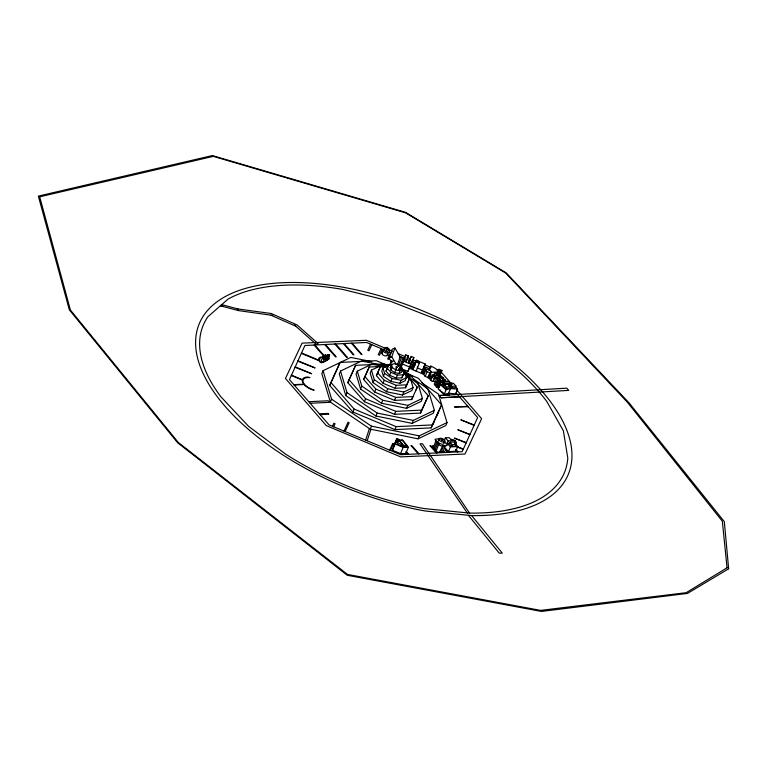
<?xml version="1.0" encoding="UTF-8"?>
<svg xmlns="http://www.w3.org/2000/svg" width="767" height="767" viewBox="0 0 767 767"><rect width="100%" height="100%" fill="white"/><g stroke="black" fill="none" stroke-linecap="round" stroke-linejoin="round"><path stroke-width="1.15" d="M324.211 359.455A5.388 2.598 22.1 0 1 323.425 355.83A5.388 2.598 22.1 0 1 329.311 356.396L328.046 359.531L322.936 362.59L324.211 359.455L326.291 358.199L324.911 357.345L325.256 355.993L326.627 356.272M324.911 357.345L325.256 355.993M440.191 390.019L440.632 390.508M442.425 384.526L443.537 384.976L442.425 384.526A3.308 1.601 22.1 0 1 442.482 384.44L443.422 382.139A4.621 2.234 22.1 0 1 443.796 381.42L448.551 381.189L451.111 384.085M395.849 369.1C396.414 369.253 396.616 369.291 396.06 368.601M396.386 369.378L396.587 368.85M399.214 369.368L399.923 369.493L398.687 369.215L399.847 369.694L399.07 369.876L398.629 369.272M399.291 369.176L399.07 369.876M365.619 440.124L369.349 428.763L370.902 429.367L367.163 440.766M396.108 367.057C397.757 365.715 396.529 368.764 396.251 366.674M392.215 364.546L390.24 363.759L393.155 360.989L391.343 361.756L389.07 357.911L392.225 349.158L394.909 348.017L400.201 356.981L397.45 364.641M389.07 357.911L391.755 356.77L394.909 348.017M390.24 363.759L391.419 360.471M398.639 365.686C398.677 364.776 398.437 366.741 398.495 365.543L401.649 357.134M399.933 366.127L403.126 357.748M401.812 365.006L405.791 354.872L408.351 355.898L406.155 361.631L403.595 360.605L400.94 367.268M325.381 357.633L325.697 356.847M325.956 360.778L327.873 356.07L326.474 355.773L326.656 356.866L327.499 354.814L328.535 354.565L329.589 355.035L327.682 359.742M325.86 357.94L326.943 355.485M325.016 361.343L326.924 356.636L327.873 356.07M325.486 361.056L327.404 356.348L326.474 355.773M327.241 357.269L327.499 354.814L328.909 355.447L327.001 360.154M326.32 360.567L328.228 355.85L329.589 355.035M371.794 361.669L350.807 357.412L323.051 370.701L321.843 373.673L330.395 402.148L370.25 429.137L418.053 438.829L445.819 425.541L447.017 422.579L438.465 394.094L421.946 382.906M404.362 372.426L418.37 378.294L441.581 404.89L431.169 427.89L394.938 429.606L352.897 412.023L329.685 385.418L340.097 362.427L376.338 360.701L388.188 365.667M340.097 362.427L329.685 385.418M380.211 364.795L361.525 361.008L340.519 371.065L339.311 374.037L345.783 395.599L375.955 416.03L412.147 423.365L433.163 413.308L434.371 410.345L427.89 388.783L413.298 378.898M330.395 402.148L331.603 399.185L323.051 370.701M404.142 373.567L411.668 376.722L428.293 395.772L420.498 413.087L394.535 414.324L364.421 401.726L347.796 382.666L355.591 365.351L381.554 364.124L386.932 366.367M355.591 365.351L347.796 382.666M345.783 395.599L346.991 392.627L340.519 371.065M385.571 366.942L371.87 364.172L357.297 371.151L356.089 374.114L360.586 389.07L381.515 403.25L406.625 408.341L421.208 401.362L422.406 398.399L417.919 383.433L406.5 375.705M406.27 374.526L417.258 387.114L411.697 399.569L394.535 400.384L374.641 392.052L363.654 379.464L369.215 367.01L379.512 366.521M369.215 367.01L363.654 379.464M360.586 389.07L361.784 386.108L357.297 371.151M352.897 412.023L354.105 409.051L330.893 382.455M386.491 366.818L380.758 365.648L371.42 370.116L370.212 373.088L373.088 382.656L386.491 391.736L402.56 394.995L411.898 390.528L413.106 387.556L410.23 377.987L404.487 374.095M387.997 349.388A2.627 1.266 22.1 0 1 389.214 350.922L389.281 351.324A1.937 0.94 22.1 0 1 388.39 352.552L386.875 355.6A2.684 1.294 22.1 0 1 383.836 355.457A2.684 1.294 22.1 0 1 382.043 353.386L383.174 350.308A1.937 0.94 22.1 0 1 384.075 349.081L384.334 349.129A2.627 1.266 22.1 0 1 385.523 348.63M385.408 347.624L384.372 350.193L385.868 351.67L387.776 351.439L388.821 348.87L387.325 347.393L385.408 347.624L386.904 349.11L388.821 348.87M364.421 401.726L365.629 398.754L348.995 379.703M373.088 382.656L374.296 379.694L371.42 370.116M385.868 351.67L386.904 349.11M404.899 373.999L409.338 379.09L405.494 387.795L395.101 388.294L383.049 383.251L376.396 375.619L380.24 366.914L387.162 366.578M380.24 366.914L376.396 375.619M388.227 365.523L383.001 368.026L381.803 370.988L383.404 376.348L390.911 381.429L399.904 383.251L405.129 380.748L406.337 377.786L404.727 372.426L402.857 371.151M374.641 392.052L375.84 389.09L364.852 376.492M383.404 376.348L384.612 373.385L383.001 368.026M401.63 368.361L404.535 371.688L401.889 377.795L396.223 378.064L389.646 375.312L386.012 371.151L388.658 365.044L392.062 364.881M388.658 365.044L386.012 371.151M383.049 383.251L384.248 380.279L377.594 372.657M390.25 367.585L391.343 364.881L393.864 363.683L398.207 364.555L401.822 367.01L402.598 369.589L401.505 372.292L398.984 373.5L394.641 372.618L391.026 370.164L390.25 367.585L391.927 366.779M391.026 370.164L392.119 367.47L391.343 364.881M389.646 375.312L390.844 372.34L387.21 368.179M370.25 429.137L371.449 426.174L331.603 399.185M375.955 416.03L377.163 413.058L346.991 392.627M381.515 403.25L382.723 400.278L361.784 386.108M396.251 367.259L397.133 367.278M386.491 391.736L387.699 388.764L374.296 379.694M390.911 381.429L392.119 378.467L384.612 373.385M396.539 367.422L397.172 367.211M394.641 372.618L395.743 369.924L392.119 367.47M398.265 365.514L397.987 365.351M398.495 365.543L397.91 365.552M398.495 366.022L398.763 365.36M398.821 369.387L399.597 369.071L399.847 369.694M400.058 367.115L400.777 368.237L399.856 367.834L400.058 367.115L400.441 367.824M400.412 367.105L400.777 368.237M396.223 378.064L397.421 375.101L403.097 374.823L404.535 371.688M400.192 368.246L399.962 367.566M405.791 354.872L404.008 359.272L406.568 360.289L408.351 355.898M398.984 373.5L400.077 370.797L402.598 369.589M395.101 388.294L396.309 385.322L406.692 384.833L409.338 379.09M401.889 377.795L403.097 374.823M399.904 383.251L401.112 380.288L406.337 377.786M409.338 368.141L413.883 357.518L411.246 356.425L408.428 363.194M394.535 400.384L395.743 397.411L412.895 396.597L411.697 399.569M401.553 368.802L407.919 371.42L410.901 364.181L403.48 361.142L402.282 363.98L409.703 367.019M413.883 357.518L407.919 371.42M394.535 414.324L395.743 411.361L421.697 410.124L428.293 395.772M415.311 363.587L416.586 360.442L425.177 363.961L421.323 373.241L412.732 369.732L416.606 360.241A3.682 1.774 22.1 0 1 419.319 363.27L416.136 371.123M402.56 394.995L403.768 392.023L413.106 387.556M405.494 387.795L406.692 384.833M394.938 429.606L396.136 426.644L432.377 424.918L441.581 404.89M406.625 408.341L407.833 405.369L422.406 398.399M421.323 373.241L425.177 363.961M416.059 390.087L417.258 387.114M399.214 440.354A4.161 2.013 22.1 0 0 402.176 440.105L408.36 447.238L405.81 453.518L400.623 453.604L392.416 450.229L396.942 438.503A4.161 2.013 22.1 0 0 398.457 439.251L399.31 439.702L398.6 441.476M393.557 446.154L396.942 438.503M392.416 450.229L396.855 439.51M399.31 439.702L398.476 441.073L397.028 440.766L397.344 439.98L396.424 439.088M425.886 370.049L423.969 374.756L425.186 376.453L427.919 377.364L429.443 376.587L431.351 371.88L430.143 370.183L427.401 369.263L425.886 370.049L427.094 371.736L429.836 372.657L431.351 371.88M398.188 441.533L399.041 439.443M425.186 376.453L427.094 371.736M429.558 369.243L430.833 366.099A14.544 7.028 22.1 0 1 438.427 370.825L437.708 371.19L437.986 372.005L431.131 372.369M427.919 377.364L429.836 372.657M402.57 444.793A4.075 1.965 22.1 0 1 397.987 442.501A4.075 1.965 22.1 0 1 398.763 440.114L402.57 444.793L401.994 446.202A4.075 1.965 22.1 0 1 397.661 444.189A4.075 1.965 22.1 0 1 397.594 441.706M433.288 376.338L430.555 376.597L429.616 378.898L430.824 380.317A1.313 0.633 22.1 0 0 431.792 381.141A1.313 0.633 22.1 0 0 433.067 381.247L435.8 380.969L436.739 378.668L435.512 377.23L437.008 373.404M412.147 423.365L413.355 420.402L434.371 410.345M402.924 446.777L403.5 445.368L399.176 440.057L402.502 439.999L406.826 445.311L406.251 446.72L402.924 446.777L401.477 445.004M400.623 453.604L403.174 447.324L408.36 447.238M430.824 380.317L432.789 375.494M433.719 375.408L434.879 372.541M433.096 381.228L435.177 376.309A1.313 0.633 22.1 0 0 433.882 375.034A1.313 0.633 22.1 0 0 432.933 375.763A1.313 0.633 22.1 0 0 435.033 376.424M420.498 413.087L421.697 410.124M437.708 371.19L439.213 369.224L441.802 370.442L439.894 375.964C436.337 375.667 432.741 374.267 428.715 375.562M437.717 371.602L438.35 369.617M438.015 370.902L438.647 369.33M436.749 375.207L438.619 370.432M437.315 375.648L439.232 370.94L438.35 370.03M437.967 384.555L438.743 382.637L437.727 381.496L435.234 381.63L434.208 384.162L435.809 385.983L440.21 385.743M438.043 375.993L439.951 371.286L441.965 370.892M438.609 381.381L437.017 379.483L438.005 377.671L439.117 378.332L438.638 378.888L439.472 379.876L443.767 381.103L442.76 382.906L439.002 381.832L438.609 381.381L439.596 379.56L440.709 380.221L440.066 381.793M437.017 379.483L438.005 377.671M435.225 385.312L436.25 382.771L435.234 381.63M437.391 379.933L437.65 377.92M438.801 376.175L440.709 371.468M438.983 378.649L438.599 378.198L440.555 377.306L439.472 376.655L438.829 378.217M439.453 376.166L441.802 370.442M435.809 385.983L435.474 384.689L439.875 384.449L440.153 383.768L439.136 382.618M438.13 380.144L439.117 378.332M439.366 377.661L439.108 376.885M440.076 377.872L440.565 377.326M438.954 381.132L439.596 379.56M439.002 381.832L439.251 379.809M439.731 382.033L440.709 380.221M442.54 380.748L444.007 380.422L442.032 378.083L442.511 377.517L443.623 378.179L442.981 379.751M445.598 384.938L440.037 384.219L438.13 388.927L444.16 394.468L448.618 393.26L455.694 393.807L457.602 389.099L455.464 386.779M442.415 378.534L442.156 377.767M418.053 438.829L419.261 435.857L447.017 422.579M441.677 382.244L442.664 380.432M443.144 378.735L443.623 378.179M442.032 382.685L442.31 380.681M443.633 379.972L444.103 379.416L445.215 380.068L444.582 381.64M443.499 381.678L443.757 379.655M443.796 381.42L442.866 383.73A4.621 2.234 22.1 0 0 442.482 384.44M444.227 381.889L445.215 380.068M443.92 385.13L443.278 386.702L445.723 388.735L449.625 387.766L450.258 386.194L447.813 384.152L443.92 385.13L446.365 387.162L450.258 386.194M445.723 388.735L446.365 387.162M444.16 394.468L446.068 389.761L450.526 388.553L457.602 389.099M431.169 427.89L432.377 424.918M449.529 383.51L448.887 385.082L451.533 387.939L455.349 387.661L455.991 386.089L453.355 383.222L449.529 383.51L452.166 386.376L455.991 386.089M448.618 393.26L450.526 388.553M451.533 387.939L452.166 386.376M444.524 451.274A1.937 0.94 22.1 0 1 442.78 452.003A1.937 0.94 22.1 0 1 441.198 452.022A1.937 0.94 22.1 0 1 440.095 452.156L439.712 452.07A1.937 0.94 22.1 0 1 437.708 452.003A1.937 0.94 22.1 0 1 436.26 450.651A1.937 0.94 22.1 0 1 435.253 449.472A1.937 0.94 22.1 0 1 434.333 448.34A1.937 0.94 22.1 0 1 433.413 447.209L436.03 440.766A1.937 0.94 22.1 0 1 435.119 439.51A1.937 0.94 22.1 0 1 436.452 439.079L436.95 439.127A1.937 0.94 22.1 0 1 438.532 439.098A1.937 0.94 22.1 0 1 440.105 439.069M434.333 448.34L436.95 441.897A1.937 0.94 22.1 0 1 436.03 440.766M435.253 449.472L437.871 443.029A1.937 0.94 22.1 0 1 436.95 441.897M436.26 450.641L438.791 444.16A1.937 0.94 22.1 0 1 437.871 443.029M444.151 440.891L445.378 437.861L449.05 437.65L449.769 438.408A4.803 2.32 22.1 0 0 455.425 440.498L454.467 442.847M439.712 452.07L442.712 445.723A1.937 0.94 22.1 0 0 443.815 445.589A1.937 0.94 22.1 0 0 445.387 445.56A1.937 0.94 22.1 0 0 447.151 445.349A1.937 0.94 22.1 0 0 446.289 443.978A1.937 0.94 22.1 0 0 445.368 442.847A1.937 0.94 22.1 0 0 444.448 441.715M441.198 452.022L443.815 445.589M442.78 452.003L445.387 445.56M445.224 447.976L448.494 451.648L455.828 451.226L457.736 446.519L450.411 446.94L447.142 443.268L448.091 440.91L445.378 437.861M450.018 442.185L449.347 443.844L451.6 446.365L455.387 446.145L456.058 444.496L452.271 444.707L450.018 442.185L453.815 441.974L457.736 446.519M448.494 451.648L450.411 446.94M451.6 446.365L452.271 444.707M412.732 369.732L416.606 360.241M400.892 367.422L401.687 365.533M439.894 375.964L439.884 375.159M428.954 370.346L430.833 366.099M411.246 356.425L408.667 362.206L411.304 363.299M332.475 426.299L333.866 423.231L335.035 423.72L333.635 426.788M370.566 344.172L367.796 350.27L369.023 350.778L371.794 344.68M381.065 348.554L378.265 354.747L379.464 355.246L382.273 349.052L366.463 342.456L304.921 345.505L289.437 379.646L329.081 424.88L400.614 454.716L462.156 451.667L477.64 417.526L456.001 392.829M344.009 431.112L348.026 422.233L349.138 422.703L345.112 431.572M390.106 356.147L388.648 359.359L387.671 358.946L390.585 352.523L391.563 352.925M413.595 362.11L410.566 368.793L411.505 369.195L414.544 362.513L407.315 359.493M426.27 367.403L423.192 374.181L422.272 373.797L425.349 367.019L429.472 368.735M389.646 450.143L392.666 443.594A9.06 4.381 22.1 0 0 394.669 444.304M390.48 450.488L393.346 444.179L392.503 443.834L393.912 444.39A8.83 4.266 22.1 0 0 394.631 444.62M432.876 424.525L434.333 421.361M436.749 416.097L438.695 411.879M383.279 350.404L383.212 350.509A2.684 1.294 22.1 0 0 385.005 352.58A2.684 1.294 22.1 0 0 388.044 352.724L388.179 352.513M442.76 382.906L442.76 382.215M326.972 356.08L326.924 356.636M326.656 356.866L325.237 356.559M328.909 359.052L329.369 358.793L327.662 357.978M399.329 357.355L400.201 356.981M399.904 369.33L398.61 369.406M326.867 356.387L327.892 356.137M323.291 356.828L323.597 357.537L323.904 357.01M436.739 378.668L434.151 378.831A1.313 0.633 22.1 0 0 433.691 377.91M447.823 384.085L452.607 383.682M439.424 395.551L449.644 394.957M457.468 394.506L566.765 388.169L568.74 390.384L441.236 397.766L439.357 395.465L457.515 394.564M448.091 440.91L455.425 440.498M447.142 443.268L450.277 443.086M436.25 382.771L438.743 382.637M440.153 383.768L438.877 383.836L438.599 384.516L437.583 383.366M436.068 385.36L439.366 385.178M430.268 377.7L427.871 377.815L430.671 378.16M435.042 377.46L442.214 377.105M293.838 384.66L303.799 384.171L302.428 381.88L302.323 380.096L291.307 375.533M435.445 377.92L442.617 377.565M294.135 385.005L304.096 384.516L304.652 385.178A12.061 5.829 22.1 0 0 314.096 390.365L313.943 389.933A11.246 5.436 22.1 0 1 305.218 385.12L303.914 383.577A11.246 5.436 22.1 0 1 309.858 377.565L307.394 377.019A12.061 5.829 22.1 0 0 302.677 379.051L302.447 379.723L291.479 375.149M438.734 387.105L436.385 387.22L439.127 387.556M308.785 401.716L328.171 400.757L329.455 402.33L310.156 403.289M441.236 397.766L459.529 396.865M467.822 406.328L454.438 406.989L468.196 406.759M319.398 413.835L328.151 413.403L328.842 414.199L320.098 414.631M443.422 382.139L449.146 381.841M382.934 366.358L386.367 366.195M400.307 367.987L400.892 367.978M403.5 445.368L406.826 445.311M324.94 356.78L325.86 356.78M435.464 377.23L435.474 377.354A1.227 0.594 22.1 0 1 434.592 377.69M471.676 515.597L425.618 511.052A199.305 96.326 22.1 0 1 199.813 322.437A199.305 96.326 22.1 0 1 497.438 351.804A199.305 96.326 22.1 0 1 471.676 515.597L502.26 553.132L499.269 553.18L468.378 515.271M469.538 513.094L424.439 508.607A195.039 94.264 22.1 0 1 285.516 454.045L248.556 426.299L220.81 396.702A195.039 94.264 22.1 0 1 207.895 316.752L228.02 299.111A195.039 94.264 22.1 0 1 343.117 289.504L390.997 301.46L438.379 320.069A195.039 94.264 22.1 0 1 546.756 401.4L563.39 430.843L567.801 458.11A195.039 94.264 22.1 0 1 469.538 513.094L422.444 443.757L420.019 443.805L467.439 513.209M236.936 308.842L271.202 313.502L297.04 324.92L318.18 343.664L316.225 344.297L294.375 324.968M272.784 315.438L238.355 310.577L220.397 305.793M387.009 355.389L387.22 355.437A1.937 0.94 22.1 0 0 388.428 354.785M381.122 363.558L390.451 365.456M382.541 365.274L387.22 366.214M395.743 369.924L400.077 370.797M392.119 378.467L401.112 380.288M387.699 388.764L403.768 392.023M382.723 400.278L407.833 405.369M377.163 413.058L413.355 420.402M371.449 426.174L419.261 435.857M397.344 439.98L398.792 440.287M325.668 356.415L324.834 355.811L325.668 355.715M221.73 304.633L238.163 309.005M439.635 380.259L440.363 380.461M444.409 385.887L443.7 385.207L444.812 385.437M324.556 357.882L323.684 358.122L325.218 358.659L324.144 357.058L325.582 357.671L324.709 357.911M440.431 377.623L442.032 378.083M442.54 378.217L443.268 378.428M444.141 380.106L444.87 380.317M438.034 378.371L438.762 378.572M437.363 379.243L438.091 379.454M220.781 305.458L222.909 306.081M439.472 377.335L440.2 377.556M442.674 381.122L443.403 381.333M448.925 384.861L448.35 384.334L449.117 384.353M415.915 361.88L419.319 363.27M422.598 370.106L417.411 367.987A3.682 1.774 22.1 0 0 417.296 366.981M403.174 447.324L394.967 443.949L396.539 440.296L397.028 440.766M399.636 356.291L405.225 358.62M301.536 352.973L318.832 360.193M474.227 425.043L460.842 419.808L474.102 425.34M301.364 353.357L319.101 360.749M297.98 360.806L315.103 367.949L297.817 361.171M469.998 434.39L457.813 429.721L469.835 434.736M295.237 366.875L311.67 373.73L295.055 367.268M466.259 442.626L454.39 438.082L466.106 442.971M456.796 446.384L463.316 449.107M456.643 446.72L463.163 449.443M390.844 372.34L397.421 375.101M384.248 380.279L396.309 385.322M375.84 389.09L395.743 397.411M365.629 398.754L395.743 411.361M354.105 409.051L396.136 426.644M385.178 348.18L366.425 340.289L302.083 343.137L285.458 378.476L326.291 425.589L400.652 456.892L465.003 454.035L481.628 418.705L456.71 389.952M388.418 349.541L392.742 351.363M398.15 353.645L405.197 356.607M407.028 357.374L410.297 358.755M412.473 359.665L416.826 361.506M424.458 364.708L430.987 367.46M436.433 369.752L438.609 370.672M270.828 315.16L295.736 326.167M439.232 370.94L439.951 371.286M402.502 369.742L412.224 376.319M404.535 372.963L409.405 376.261M441.37 391.41L443.815 393.442M382.11 353.28L382.004 353.184A1.937 0.94 22.1 0 1 382.474 351.948M440.037 384.219L446.068 389.761M334.863 344.028L346.588 357.364L347.403 357.345L335.697 343.98M440.105 374.699L445.761 381.151M445.397 384.363L443.431 382.119A3.308 1.601 22.1 0 0 445.397 384.363A5.388 2.608 22.1 0 1 450.488 383.864M455.761 449.366L457.966 451.878M455.924 450.219L457.4 451.907M445.368 449.107L448.216 452.357M352.063 343.175L362.014 354.527L361.343 354.555L351.391 343.204M445.291 449.961L447.429 452.396M344.105 343.568L353.98 354.833L353.319 354.872L343.443 343.597M437.065 452.913L430.642 445.579L429.903 445.617L436.327 452.952M325.429 344.488L336.253 356.837L335.515 356.876L324.7 344.527M418.993 453.805L411.716 445.493L410.949 445.531L418.236 453.843M314.815 345.016L324.815 356.434M314.087 345.054L323.904 356.252M406.347 451.801L408.552 454.323M405.81 451.849L408.006 454.352M440.795 371.583L451.408 383.836M430.555 376.597L431.763 378.006A1.313 0.633 22.1 0 1 432.176 377.498M391.755 356.77L396.462 364.737M414.688 364.948A3.682 1.774 22.1 0 1 415.129 365.15M450.967 439.558A3.825 1.85 22.1 0 1 455.656 441.399A3.825 1.85 22.1 0 1 455.464 443.92M454.505 441.754A1.822 0.882 22.1 0 1 454.515 442.693M433.413 447.209A1.937 0.94 22.1 0 1 433.019 445.531M443.527 442.099A3.25 1.572 22.1 0 1 441.341 444.074A3.25 1.572 22.1 0 1 438.235 440.804M438.657 440.555A3.25 1.572 22.1 0 1 439.242 440.431M440.776 438.906A1.937 0.94 22.1 0 1 441.687 439.05M442.981 439.721A1.937 0.94 22.1 0 1 443.268 440.009M442.329 445.637A1.937 0.94 22.1 0 1 440.325 445.56A1.937 0.94 22.1 0 1 438.868 444.208M394.554 445.848A4.161 2.013 22.1 0 1 394.075 445.569M322.936 362.59A5.388 2.598 22.1 0 1 322.84 358.688M322.869 357.403A7.095 3.432 22.1 0 0 321.584 362.82L319.973 362.053L318.698 359.867A8.034 3.883 22.1 0 1 322.456 356.885M448.666 383.548L449.74 383.979L448.705 383.49M442.108 385.302L443.221 385.763L442.156 385.245M441.361 439.875L442.501 440.383L441.418 439.817M323.319 356.156L324.508 356.684L323.319 356.156M325.179 354.948L326.454 355.514L325.179 354.948M451.427 383.251L452.463 383.759L451.427 383.251M444.016 384.42L445.272 384.948L444.016 384.42M727.058 567.81L686.158 592.699L540.582 610.388L347.432 574.416L178.308 442.492L70.411 310.05L39.692 196.812L213.322 156.353L405.58 212.843L505.769 273.09L627.214 402.023L722.332 521.215L727.058 567.81M728.65 568.778L687.481 593.418L541.435 611.433L347.259 575.279L177.666 442.76L69.318 309.782L38.35 196.103L212.325 155.567L405.465 212.315L506.162 272.86L628.854 402.646L724.307 521.618L728.65 568.778M437.027 373.539L436.998 373.366A1.227 0.594 22.1 0 0 435.148 372.465A1.227 0.594 22.1 0 0 435.349 373.577A1.227 0.594 22.1 0 0 437.027 373.539M439.433 440.354A3.25 1.572 22.1 0 0 444.726 441.648A3.25 1.572 22.1 0 0 441.619 438.379A3.25 1.572 22.1 0 0 439.433 440.354"/></g></svg>
